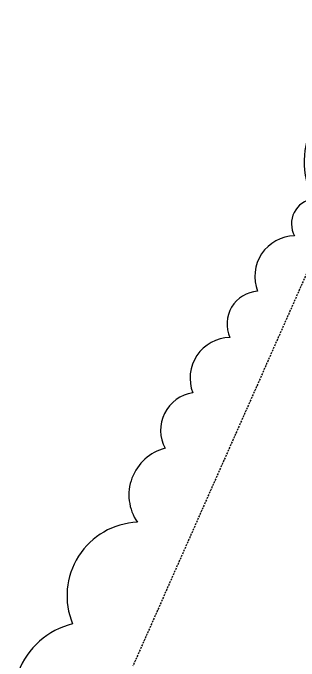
# Model space of a CAD drawing. Header units: inches. Extents: x -26500 to 0, y -3347 to 2257.
# Drawn here: x -23819.9 to -23641, y -1672 to -1266.6 of the extents above; entities that cross this region are included whole.
import ezdxf

# ---------------------------------------------------------------- set-up
doc = ezdxf.new("R2010")
doc.units = ezdxf.units.IN
doc.header["$LTSCALE"] = 48
doc.header["$MEASUREMENT"] = 0
doc.linetypes.add('NB - 5th floor_plan$0$HIDDEN2', pattern=[0.1875, 0.125, -0.0625])
doc.layers.add('NB - 5th floor_plan$0$STDROPS', color=1, linetype='NB - 5th floor_plan$0$HIDDEN2')
doc.layers.add('XREF', color=7, linetype='Continuous')

# ---------------------------------------------------------------- blocks, each defined once
blk = doc.blocks.new('NB - 5th floor_plan')
at = {"layer": 'Defpoints'}
blk.add_lwpolyline([(-23551.2594, -1209.4721, 0.52056705), (-23591.7457, -1307.7272, 0.52056705), (-23591.7457, -1307.7272, 0.52056705), (-23632.2321, -1382.8635, 0.52056705), (-23632.2321, -1382.8635, 0.52056705), (-23643.7996, -1405.9823, 0.52056705), (-23643.7996, -1405.9823, 0.52056705), (-23666.9347, -1440.6606, 0.52056705), (-23666.9347, -1440.6606, 0.52056705), (-23684.2859, -1469.5592, 0.52056705), (-23684.2859, -1469.5592, 0.52056705), (-23707.421, -1504.2375, 0.52056705), (-23707.421, -1504.2375, 0.52056705), (-23724.7723, -1538.9157, 0.52056705), (-23724.7723, -1538.9157, 0.52056705), (-23742.1236, -1585.1535, 0.52056705), (-23742.1236, -1585.1535, 0.52056705), (-23782.6099, -1648.7303, 0.52056705), (-23782.6099, -1648.7303, 0.52056705), (-23811.5287, -1723.8666, 0.52056705)], format="xyb", dxfattribs=at)
at = {"layer": 'NB - 5th floor_plan$0$STDROPS', "color": 1, "linetype": 'NB - 5th floor_plan$0$HIDDEN2', "ltscale": 0.2}
blk.add_line((-23564.1369, -1266.6041, 0), (-23744.8734, -1674.9646, 0), dxfattribs=at)

msp = doc.modelspace()

# ---------------------------------------------------------------- block references
at = {"layer": 'XREF'}
msp.add_blockref('NB - 5th floor_plan', (0, 0), dxfattribs=at)

doc.saveas('drawing.dxf')
